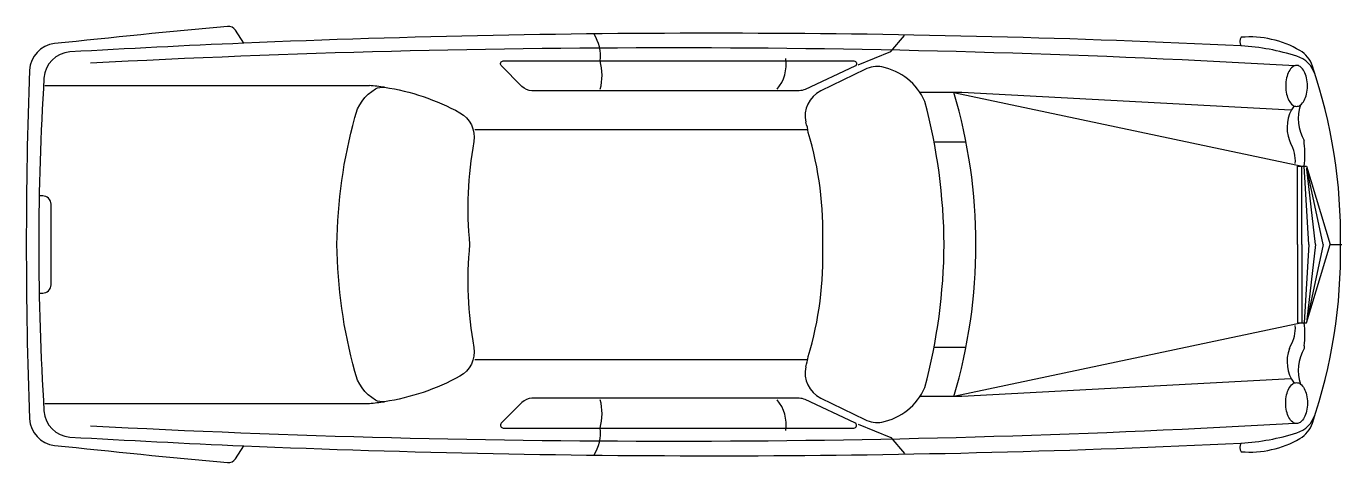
# Model space of a CAD drawing. Extents: x -5 to 0, y -0.83 to 0.83.
import ezdxf

# ---------------------------------------------------------------- set-up
doc = ezdxf.new("R2010")
doc.units = 0
doc.header["$LTSCALE"] = 100
doc.header["$MEASUREMENT"] = 0
doc.layers.add('C-CARRO', color=2, linetype='CONTINUOUS')

msp = doc.modelspace()

# ---------------------------------------------------------------- linework, layer by layer
at = {"layer": 'C-CARRO', "linetype": 'CONTINUOUS'}
for p, q in [((-1.7108, 0.7336), (-1.6597, 0.7944)), ((-1.8358, 0.6832), (-1.7108, 0.7336)), ((-4.9298, 0.6045), (-3.6949, 0.6045)), ((-3.2933, 0.4372), (-2.0269, 0.4372)), ((-1.5485, 0.3905), (-1.4273, 0.3905)), ((-0.1942, 0.3954), (-0.1901, 0.3856)), ((-0.1384, 0.3856), (-0.1384, 0.3954)), ((-0.1477, 0.0004), (-0.1477, 0.2986)), ((-0.1215, 0.0004), (-0.138, 0.2986)), ((-0.0666, 0.0004), (-0.1282, 0.2905)), ((-0.0961, 0.0004), (-0.1282, 0.287)), ((-0.1477, 0.0004), (-0.1477, -0.2978)), ((-0.1215, 0.0004), (-0.138, -0.2978)), ((-0.0666, 0.0004), (-0.1282, -0.2898)), ((-0.0961, 0.0004), (-0.1282, -0.2862)), ((-1.5485, -0.3898), (-1.4273, -0.3898)), ((-0.1942, -0.3947), (-0.1901, -0.3848)), ((-0.1384, -0.3848), (-0.1384, -0.3947)), ((-4.9298, -0.6037), (-3.6949, -0.6037)), ((-1.8358, -0.6824), (-1.7108, -0.7329)), ((-1.7108, -0.7329), (-1.6597, -0.7937))]:
    msp.add_line(p, q, dxfattribs=at)
for points in [[(-4.8932, -0.7629, 0.003227), (-4.2342, -0.8285, 0.279868), (-4.2046, -0.8141), (-4.1727, -0.7646, 0.02249), (-0.3781, -0.7547, 0.349009), (-0.378, -0.7871, 0.154989), (-0.1546, -0.7367, 0.184356), (-0.1075, -0.678, 0.08547), (0, 0.0004, 0.08547), (-0.1075, 0.6787, 0.184356), (-0.1546, 0.7374, 0.154989), (-0.378, 0.7879, 0.349009), (-0.3781, 0.7554, 0.02249), (-4.1727, 0.7653), (-4.2046, 0.8149, 0.279868), (-4.2342, 0.8293, 0.003227), (-4.8932, 0.7636, 0.373344), (-4.9876, 0.6624, 0.00947), (-5, 0.0004, 0.00947), (-4.9876, -0.6616, 0.373344)], [(-1.8518, 0.698, -0.803162), (-1.8474, 0.6778), (-2.037, 0.5897, -0.109162), (-2.0592, 0.5848), (-3.077, 0.5848, -0.20074), (-3.1146, 0.6006), (-3.193, 0.68, -0.66564), (-3.1855, 0.698)], [(-0.1263, 0.6029, 0.054239), (-0.1297, 0.6342, 0.068074), (-0.1384, 0.6578, 0.105457), (-0.1543, 0.6768, 0.193515), (-0.1676, 0.6806, 0.167002), (-0.1818, 0.6757, 0.105457), (-0.1968, 0.6578, 0.068074), (-0.2055, 0.6342, 0.054239), (-0.2089, 0.6029, 0.054239), (-0.2055, 0.5715, 0.068074), (-0.1968, 0.5479, 0.105457), (-0.1818, 0.53, 0.167002), (-0.1676, 0.5252, 0.167002), (-0.1534, 0.53, 0.105457), (-0.1384, 0.5479, 0.068074), (-0.1297, 0.5715, 0.054239)], [(-3.8181, 0.0004, -0.064993), (-3.7499, 0.4827, -0.21714), (-3.6714, 0.5915, -0.168134), (-3.6374, 0.5979, -0.088439), (-3.3509, 0.5013, -0.319083), (-3.2975, 0.3912, 0.070059), (-3.3136, 0.0004, 0.070059), (-3.2975, -0.3905, -0.319083), (-3.3509, -0.5005, -0.088439), (-3.6374, -0.5971, -0.168134), (-3.6714, -0.5908, -0.21714), (-3.7499, -0.482, -0.064993)], [(-0.1263, -0.6021, -0.054239), (-0.1297, -0.6335, -0.068074), (-0.1384, -0.6571, -0.105457), (-0.1543, -0.676, -0.193515), (-0.1676, -0.6798, -0.167002), (-0.1818, -0.675, -0.105457), (-0.1968, -0.6571, -0.068074), (-0.2055, -0.6335, -0.054239), (-0.2089, -0.6021, -0.054239), (-0.2055, -0.5708, -0.068074), (-0.1968, -0.5472, -0.105457), (-0.1818, -0.5293, -0.167002), (-0.1676, -0.5244, -0.167002), (-0.1534, -0.5293, -0.105457), (-0.1384, -0.5472, -0.068074), (-0.1297, -0.5708, -0.054239)], [(-1.8518, -0.6972, 0.803162), (-1.8474, -0.6771), (-2.037, -0.589, 0.109162), (-2.0592, -0.5841), (-3.077, -0.5841, 0.20074), (-3.1146, -0.5998), (-3.193, -0.6792, 0.66564), (-3.1855, -0.6972)]]:
    msp.add_lwpolyline(points, format="xyb", close=True, dxfattribs=at)
for points in [[(-4.1727, 0.7653, 0.003924), (-4.8343, 0.7321, 0.377516), (-4.9327, 0.6331, 0.016287), (-4.9525, 0.0004, 0.016287), (-4.9327, -0.6323, 0.377516), (-4.8343, -0.7313, 0.003924), (-4.1727, -0.7646, 0.060462)], [(-0.0973, 0.6462, 0.247213), (-0.1666, 0.716, 0.060359), (-0.3781, 0.7554, 0.022488)], [(-0.1735, 0.6795, 0.027495), (-4.7562, 0.6894, 0.027495)], [(-1.7453, 0.6751, 0.157061), (-1.8094, 0.666), (-1.9779, 0.5838, 0.350336), (-2.0345, 0.4648, 0.350336)], [(-1.5083, 0, 0.063137), (-1.5817, 0.5442, 0.244551), (-1.7453, 0.6751, 0.255869)], [(-0.1459, -0.2975), (-1.4714, -0.5767, 0.073364), (-1.3875, 0.0004, 0.073364), (-1.4714, 0.5774), (-0.1459, 0.2983)], [(-1.9701, 0, 0.081481), (-2.0251, 0.4262, 0.056473), (-2.0345, 0.4648)], [(-4.9505, -0.1844), (-4.9377, -0.1844, 0.414214), (-4.906, -0.1527), (-4.906, 0.0004), (-4.906, 0.1535, 0.414214), (-4.9377, 0.1851), (-4.9505, 0.1851)], [(-1.7453, -0.6744, 0.244551), (-1.5817, -0.5435, 0.063137), (-1.5083, 0.0008, 0.062132)], [(-2.0345, -0.464, 0.350336), (-1.9779, -0.5831), (-1.8094, -0.6652, 0.157061), (-1.7453, -0.6744)], [(-0.3781, -0.7547, 0.060359), (-0.1666, -0.7153, 0.247213), (-0.0973, -0.6454)]]:
    msp.add_lwpolyline(points, format="xyb", dxfattribs=at)
for points in [[(-0.189, 0.511), (-1.4412, 0.5774), (-1.5982, 0.5774)], [(-0.1642, 0), (-0.1642, 0.2983), (-0.1302, 0.2983), (-0.0393, 0), (0.0041, 0)], [(-0.1642, 0.0008), (-0.1642, -0.2975), (-0.1302, -0.2975), (-0.0393, 0.0008), (0.0041, 0.0008)], [(-3.2933, -0.4365), (-2.0269, -0.4365)], [(-0.189, -0.5103), (-1.4412, -0.5767), (-1.5982, -0.5767)]]:
    msp.add_lwpolyline(points, dxfattribs=at)
for centre, radius, start, end in [((-2.9689, 0.7168), 0.1532, 352.9344, 32.8296), ((-2.2599, 0.6854), 0.1505, 320.7332, 8.311), ((-3.0241, 0.6432), 0.2144, 345.6781, 14.8095), ((-3.8995, -1.4495), 2.0642, 82.6987, 84.3133), ((-0.0664, 0.4458), 0.1374, 143.6761, 201.5045), ((0.0025, 0.4783), 0.1635, 161.2266, 210.4509), ((-0.315, 0.3165), 0.1428, 356.616, 28.9253), ((-0.4633, 0.3419), 0.3278, 352.3457, 7.6543), ((-3.2965, -0.0446), 1.3272, 343.3265, 1.9594), ((-0.4633, -0.3412), 0.3278, 352.3457, 7.6543), ((-0.315, -0.3158), 0.1428, 331.0747, 3.384), ((-0.0664, -0.445), 0.1374, 158.4955, 216.3239), ((0.0025, -0.4775), 0.1635, 149.5491, 198.7734), ((-2.2001, -0.4034), 0.1763, 339.9052, 352.8342), ((-3.8995, 1.4503), 2.0642, 275.6867, 277.3013), ((-3.0241, -0.6424), 0.2144, 345.1905, 14.3219), ((-2.2599, -0.6847), 0.1505, 351.689, 39.2668), ((-2.5543, 40.9534), 41.7002, 266.97313, 273.27288), ((-2.9689, -0.7161), 0.1532, 327.1704, 7.0656), ((-0.4349, 0.1379), 0.8944, 273.6185, 273.6422)]:
    msp.add_arc(centre, radius, start, end, dxfattribs=at)

doc.saveas('drawing.dxf')
